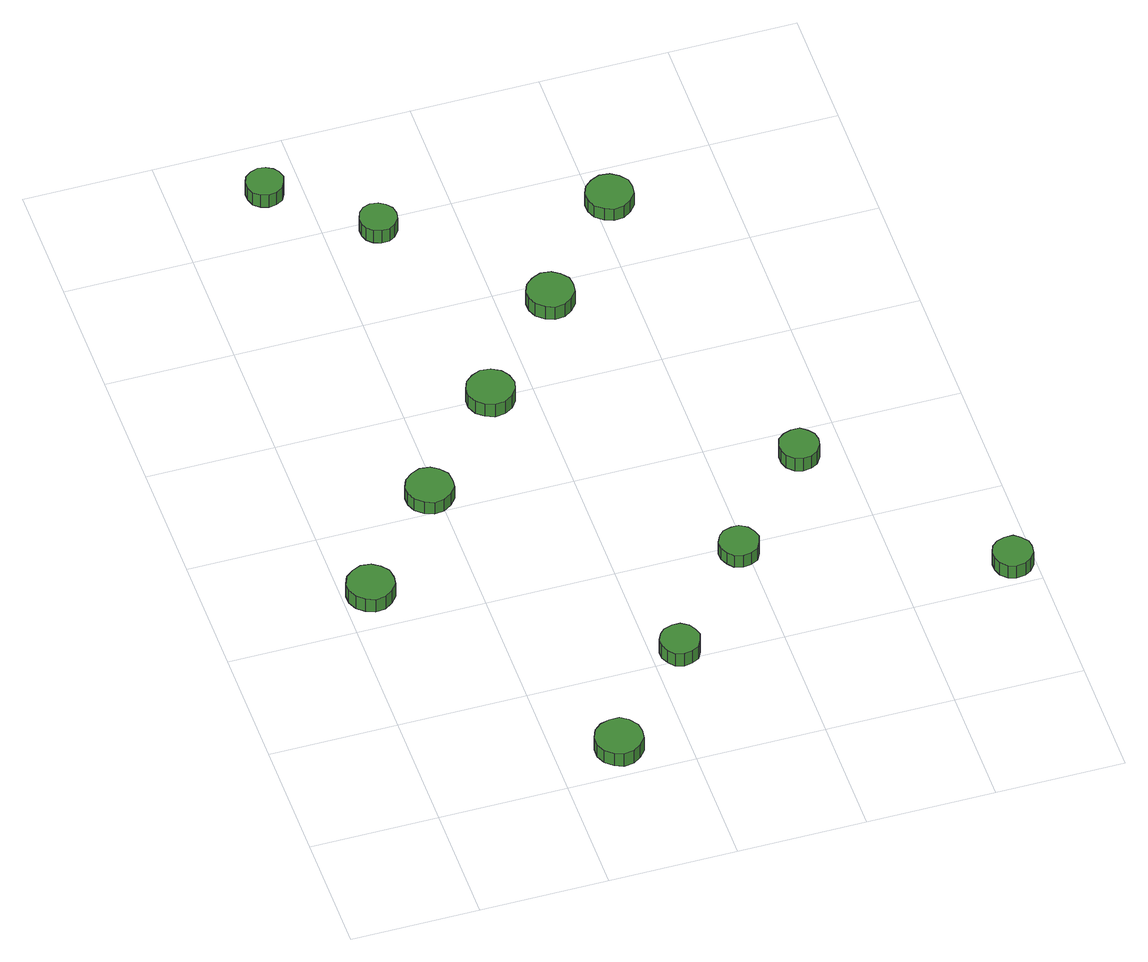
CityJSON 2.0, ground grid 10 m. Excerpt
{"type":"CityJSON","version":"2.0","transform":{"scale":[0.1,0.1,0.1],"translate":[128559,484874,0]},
"CityObjects":{
"tree1":{"type":"SolitaryVegetationObject","attributes":{"function":"something"},"geometry":[{"type":"MultiSurface","lod":"1","boundaries":[[[0,1,2,3,4,5,6,7,8,9,10,11,12,13,14]],[[15,16,17,18,19,20,21,22,23,24,25,26,27,28,29]],[[0,29,28,1]],[[1,28,27,2]],[[2,27,26,3]],[[3,26,25,4]],[[4,25,24,5]],[[5,24,23,6]],[[6,23,22,7]],[[7,22,21,8]],[[8,21,20,9]],[[9,20,19,10]],[[10,19,18,11]],[[11,18,17,12]],[[12,17,16,13]],[[13,16,15,14]],[[14,15,29,0]]]}]},
"tree2":{"type":"SolitaryVegetationObject","attributes":{"function":"something"},"geometry":[{"type":"MultiSurface","lod":"1","boundaries":[[[30,31,32,33,34,35,36,37,38,39,40,41,42,43,44]],[[45,46,47,48,49,50,51,52,53,54,55,56,57,58,59]],[[30,59,58,31]],[[31,58,57,32]],[[32,57,56,33]],[[33,56,55,34]],[[34,55,54,35]],[[35,54,53,36]],[[36,53,52,37]],[[37,52,51,38]],[[38,51,50,39]],[[39,50,49,40]],[[40,49,48,41]],[[41,48,47,42]],[[42,47,46,43]],[[43,46,45,44]],[[44,45,59,30]]]}]},
"tree3":{"type":"SolitaryVegetationObject","attributes":{"function":"something"},"geometry":[{"type":"MultiSurface","lod":"1","boundaries":[[[60,61,62,63,64,65,66,67,68,69,70,71,72,73,74]],[[75,76,77,78,79,80,81,82,83,84,85,86,87,88,89]],[[60,89,88,61]],[[61,88,87,62]],[[62,87,86,63]],[[63,86,85,64]],[[64,85,84,65]],[[65,84,83,66]],[[66,83,82,67]],[[67,82,81,68]],[[68,81,80,69]],[[69,80,79,70]],[[70,79,78,71]],[[71,78,77,72]],[[72,77,76,73]],[[73,76,75,74]],[[74,75,89,60]]]}]},
"tree4":{"type":"SolitaryVegetationObject","attributes":{"function":"something"},"geometry":[{"type":"MultiSurface","lod":"1","boundaries":[[[90,91,92,93,94,95,96,97,98,99,100,101,102,103,104]],[[105,106,107,108,109,110,111,112,113,114,115,116,117,118,119]],[[90,119,118,91]],[[91,118,117,92]],[[92,117,116,93]],[[93,116,115,94]],[[94,115,114,95]],[[95,114,113,96]],[[96,113,112,97]],[[97,112,111,98]],[[98,111,110,99]],[[99,110,109,100]],[[100,109,108,101]],[[101,108,107,102]],[[102,107,106,103]],[[103,106,105,104]],[[104,105,119,90]]]}]},
"tree5":{"type":"SolitaryVegetationObject","attributes":{"function":"something"},"geometry":[{"type":"MultiSurface","lod":"1","boundaries":[[[120,121,122,123,124,125,126,127,128,129,130,131,132,133,134]],[[135,136,137,138,139,140,141,142,143,144,145,146,147,148,149]],[[120,149,148,121]],[[121,148,147,122]],[[122,147,146,123]],[[123,146,145,124]],[[124,145,144,125]],[[125,144,143,126]],[[126,143,142,127]],[[127,142,141,128]],[[128,141,140,129]],[[129,140,139,130]],[[130,139,138,131]],[[131,138,137,132]],[[132,137,136,133]],[[133,136,135,134]],[[134,135,149,120]]]}]},
"tree6":{"type":"SolitaryVegetationObject","attributes":{"function":"something"},"geometry":[{"type":"MultiSurface","lod":"1","boundaries":[[[150,151,152,153,154,155,156,157,158,159,160,161,162,163,164]],[[165,166,167,168,169,170,171,172,173,174,175,176,177,178,179]],[[150,179,178,151]],[[151,178,177,152]],[[152,177,176,153]],[[153,176,175,154]],[[154,175,174,155]],[[155,174,173,156]],[[156,173,172,157]],[[157,172,171,158]],[[158,171,170,159]],[[159,170,169,160]],[[160,169,168,161]],[[161,168,167,162]],[[162,167,166,163]],[[163,166,165,164]],[[164,165,179,150]]]}]},
"tree7":{"type":"SolitaryVegetationObject","attributes":{"function":"something"},"geometry":[{"type":"MultiSurface","lod":"1","boundaries":[[[180,181,182,183,184,185,186,187,188,189,190,191,192,193,194]],[[195,196,197,198,199,200,201,202,203,204,205,206,207,208,209]],[[180,209,208,181]],[[181,208,207,182]],[[182,207,206,183]],[[183,206,205,184]],[[184,205,204,185]],[[185,204,203,186]],[[186,203,202,187]],[[187,202,201,188]],[[188,201,200,189]],[[189,200,199,190]],[[190,199,198,191]],[[191,198,197,192]],[[192,197,196,193]],[[193,196,195,194]],[[194,195,209,180]]]}]},
"tree8":{"type":"SolitaryVegetationObject","attributes":{"function":"something"},"geometry":[{"type":"MultiSurface","lod":"1","boundaries":[[[210,211,212,213,214,215,216,217,218,219,220,221,222,223,224]],[[225,226,227,228,229,230,231,232,233,234,235,236,237,238,239]],[[210,239,238,211]],[[211,238,237,212]],[[212,237,236,213]],[[213,236,235,214]],[[214,235,234,215]],[[215,234,233,216]],[[216,233,232,217]],[[217,232,231,218]],[[218,231,230,219]],[[219,230,229,220]],[[220,229,228,221]],[[221,228,227,222]],[[222,227,226,223]],[[223,226,225,224]],[[224,225,239,210]]]}]},
"tree9":{"type":"SolitaryVegetationObject","attributes":{"function":"something"},"geometry":[{"type":"MultiSurface","lod":"1","boundaries":[[[240,241,242,243,244,245,246,247,248,249,250,251,252,253,254]],[[255,256,257,258,259,260,261,262,263,264,265,266,267,268,269]],[[240,269,268,241]],[[241,268,267,242]],[[242,267,266,243]],[[243,266,265,244]],[[244,265,264,245]],[[245,264,263,246]],[[246,263,262,247]],[[247,262,261,248]],[[248,261,260,249]],[[249,260,259,250]],[[250,259,258,251]],[[251,258,257,252]],[[252,257,256,253]],[[253,256,255,254]],[[254,255,269,240]]]}]},
"tree10":{"type":"SolitaryVegetationObject","attributes":{"function":"something"},"geometry":[{"type":"MultiSurface","lod":"1","boundaries":[[[270,271,272,273,274,275,276,277,278,279,280,281,282,283,284]],[[285,286,287,288,289,290,291,292,293,294,295,296,297,298,299]],[[270,299,298,271]],[[271,298,297,272]],[[272,297,296,273]],[[273,296,295,274]],[[274,295,294,275]],[[275,294,293,276]],[[276,293,292,277]],[[277,292,291,278]],[[278,291,290,279]],[[279,290,289,280]],[[280,289,288,281]],[[281,288,287,282]],[[282,287,286,283]],[[283,286,285,284]],[[284,285,299,270]]]}]},
"tree11":{"type":"SolitaryVegetationObject","attributes":{"function":"something"},"geometry":[{"type":"MultiSurface","lod":"1","boundaries":[[[300,301,302,303,304,305,306,307,308,309,310,311,312,313,314]],[[315,316,317,318,319,320,321,322,323,324,325,326,327,328,329]],[[300,329,328,301]],[[301,328,327,302]],[[302,327,326,303]],[[303,326,325,304]],[[304,325,324,305]],[[305,324,323,306]],[[306,323,322,307]],[[307,322,321,308]],[[308,321,320,309]],[[309,320,319,310]],[[310,319,318,311]],[[311,318,317,312]],[[312,317,316,313]],[[313,316,315,314]],[[314,315,329,300]]]}]},
"tree12":{"type":"SolitaryVegetationObject","attributes":{"function":"something"},"geometry":[{"type":"MultiSurface","lod":"1","boundaries":[[[330,331,332,333,334,335,336,337,338,339,340,341,342,343,344]],[[345,346,347,348,349,350,351,352,353,354,355,356,357,358,359]],[[330,359,358,331]],[[331,358,357,332]],[[332,357,356,333]],[[333,356,355,334]],[[334,355,354,335]],[[335,354,353,336]],[[336,353,352,337]],[[337,352,351,338]],[[338,351,350,339]],[[339,350,349,340]],[[340,349,348,341]],[[341,348,347,342]],[[342,347,346,343]],[[343,346,345,344]],[[344,345,359,330]]]}]}
},
"vertices":[
[39,232,17],[38,240,17],[33,246,17],[27,250,17],[19,251,17],[12,248,17],[6,243,17],[3,236,17],[3,229,17],[6,222,17],[12,217,17],[19,214,17],[27,215,17],[33,219,17],[38,225,17],[38,225,4],[33,219,4],[27,215,4],[19,214,4],[12,217,4],[6,222,4],[3,229,4],[3,236,4],[6,243,4],[12,248,4],[19,251,4],[27,250,4],[33,246,4],[38,240,4],[39,232,4],
[166,26,17],[165,33,17],[160,40,17],[154,44,17],[146,44,17],[139,42,17],[133,37,17],[130,30,17],[130,22,17],[133,15,17],[139,10,17],[146,7,17],[154,8,17],[160,12,17],[165,18,17],[165,18,4],[160,12,4],[154,8,4],[146,7,4],[139,10,4],[133,15,4],[130,22,4],[130,30,4],[133,37,4],[139,42,4],[146,44,4],[154,44,4],[160,40,4],[165,33,4],[166,26,4],
[111,315,16],[110,323,16],[105,329,16],[99,333,16],[91,334,16],[84,331,16],[78,326,16],[75,319,16],[75,312,16],[78,305,16],[84,300,16],[91,297,16],[99,298,16],[105,302,16],[110,308,16],[110,308,4],[105,302,4],[99,298,4],[91,297,4],[84,300,4],[78,305,4],[75,312,4],[75,319,4],[78,326,4],[84,331,4],[91,334,4],[99,333,4],[105,329,4],[110,323,4],[111,315,4],
[237,108,17],[235,114,17],[232,119,17],[226,123,17],[220,123,17],[213,121,17],[209,117,17],[206,111,17],[206,105,17],[209,99,17],[213,94,17],[220,92,17],[226,93,17],[232,96,17],[235,102,17],[235,102,4],[232,96,4],[226,93,4],[220,92,4],[213,94,4],[209,99,4],[206,105,4],[206,111,4],[209,117,4],[213,121,4],[220,123,4],[226,123,4],[232,119,4],[235,114,4],[237,108,4],
[87,652,15],[85,658,15],[82,662,15],[77,665,15],[71,666,15],[65,664,15],[60,660,15],[58,655,15],[58,649,15],[60,643,15],[65,639,15],[71,637,15],[77,638,15],[82,641,15],[85,646,15],[85,646,2],[82,641,2],[77,638,2],[71,637,2],[65,639,2],[60,643,2],[58,649,2],[58,655,2],[60,660,2],[65,664,2],[71,666,2],[77,665,2],[82,662,2],[85,658,2],[87,652,2],
[185,397,17],[183,405,17],[179,411,17],[172,415,17],[164,416,17],[157,413,17],[151,408,17],[148,401,17],[148,394,17],[151,387,17],[157,382,17],[164,379,17],[172,380,17],[179,384,17],[183,390,17],[183,390,4],[179,384,4],[172,380,4],[164,379,4],[157,382,4],[151,387,4],[148,394,4],[148,401,4],[151,408,4],[157,413,4],[164,416,4],[172,415,4],[179,411,4],[183,405,4],[185,397,4],
[155,591,15],[154,597,15],[150,602,15],[145,605,15],[139,606,15],[133,604,15],[129,600,15],[127,594,15],[127,588,15],[129,583,15],[133,579,15],[139,577,15],[145,577,15],[150,580,15],[154,585,15],[154,585,2],[150,580,2],[145,577,2],[139,577,2],[133,579,2],[129,583,2],[127,588,2],[127,594,2],[129,600,2],[133,604,2],[139,606,2],[145,605,2],[150,602,2],[154,597,2],[155,591,2],
[309,191,17],[307,197,17],[304,202,17],[298,206,17],[292,206,17],[285,204,17],[281,200,17],[278,194,17],[278,188,17],[281,182,17],[285,177,17],[292,175,17],[298,176,17],[304,179,17],[307,185,17],[307,185,5],[304,179,5],[298,176,5],[292,175,5],[285,177,5],[281,182,5],[278,188,5],[278,194,5],[281,200,5],[285,204,5],[292,206,5],[298,206,5],[304,202,5],[307,197,5],[309,191,5],
[257,481,16],[256,488,16],[251,494,16],[245,498,16],[237,499,16],[230,496,16],[224,491,16],[221,484,16],[221,477,16],[224,470,16],[230,465,16],[237,462,16],[245,463,16],[251,467,16],[256,473,16],[256,473,3],[251,467,3],[245,463,3],[237,462,3],[230,465,3],[224,470,3],[221,477,3],[221,484,3],[224,491,3],[230,496,3],[237,499,3],[245,498,3],[251,494,3],[256,488,3],[257,481,3],
[381,273,17],[380,279,17],[376,284,17],[371,288,17],[364,288,17],[358,286,17],[353,282,17],[351,276,17],[351,270,17],[353,264,17],[358,259,17],[364,257,17],[371,258,17],[376,261,17],[380,267,17],[380,267,4],[376,261,4],[371,258,4],[364,257,4],[358,259,4],[353,264,4],[351,270,4],[351,276,4],[353,282,4],[358,286,4],[364,288,4],[371,288,4],[376,284,4],[380,279,4],[381,273,4],
[329,564,16],[328,571,16],[323,577,16],[317,581,16],[309,582,16],[302,579,16],[296,574,16],[293,567,16],[293,560,16],[296,553,16],[302,548,16],[309,545,16],[317,546,16],[323,550,16],[328,556,16],[328,556,4],[323,550,4],[317,546,4],[309,545,4],[302,548,4],[296,553,4],[293,560,4],[293,567,4],[296,574,4],[302,579,4],[309,582,4],[317,581,4],[323,577,4],[328,571,4],[329,564,4],
[498,120,17],[497,126,17],[493,131,17],[488,135,17],[481,135,17],[475,133,17],[470,129,17],[468,123,17],[468,117,17],[470,111,17],[475,106,17],[481,104,17],[488,105,17],[493,108,17],[497,113,17],[497,113,4],[493,108,4],[488,105,4],[481,104,4],[475,106,4],[470,111,4],[468,117,4],[468,123,4],[470,129,4],[475,133,4],[481,135,4],[488,135,4],[493,131,4],[497,126,4],[498,120,4]
]}
